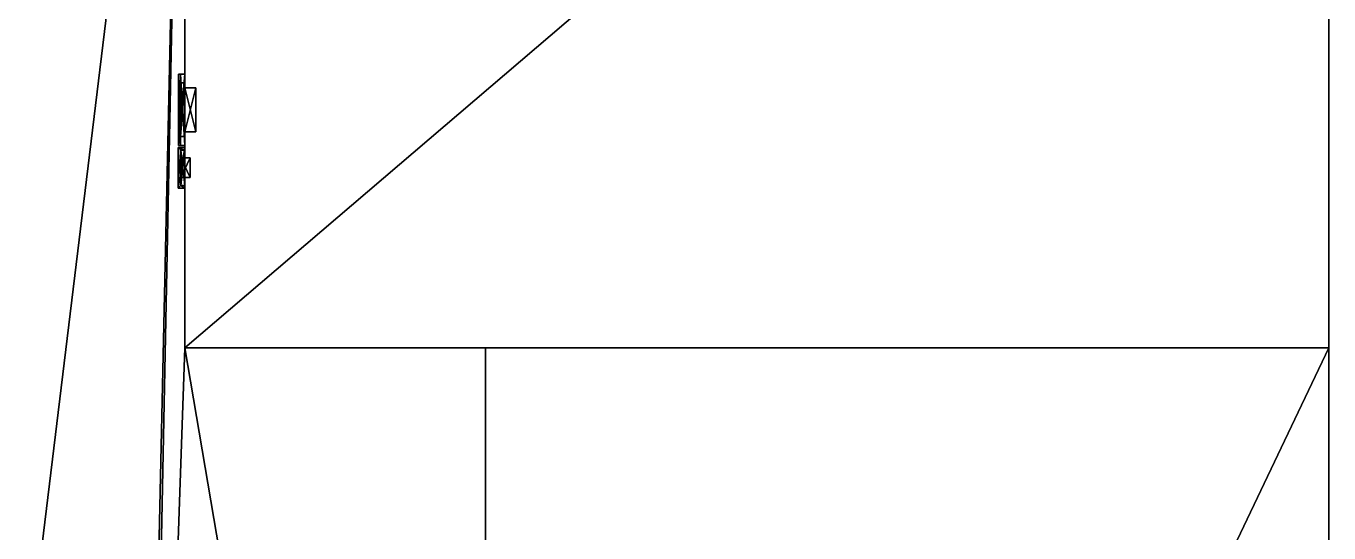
# Model space of a CAD drawing. Header units: metres. Extents: x -124 to 108, y 0 to 201.
# Drawn here: x 97.6 to 108, y 21.63 to 25.67 of the extents above; entities that cross this region are included whole.
import ezdxf

# ---------------------------------------------------------------- set-up
doc = ezdxf.new("R2010")
doc.units = ezdxf.units.M
doc.layers.get('0').update_dxf_attribs({"true_color": 0xff5454})

# ---------------------------------------------------------------- blocks, each defined once
blk = doc.blocks.new('window_iii')
for p, q in [((0, 1.156), (0, 0.06)), ((0, 1.156, 0.033), (0, 0.06, 0.033)), ((0, 1.156), (0, 1.156, 0.033)), ((0.57, 1.156, 0.033), (0, 1.156, 0.033)), ((0.57, 1.156), (0, 1.156)), ((0.57, 0.06, 0.033), (0.57, 1.156, 0.033)), ((0.57, 0.06), (0.57, 1.156)), ((0.57, 1.156), (0.57, 1.156, 0.033)), ((0.499, 1.084, 0.033), (0.071, 1.084, 0.033)), ((0.071, 1.084, 0.033), (0.071, 1.084)), ((0.499, 1.084), (0.071, 1.084)), ((0.071, 1.084, 0.033), (0.071, 0.132, 0.033)), ((0.071, 1.084), (0.071, 0.132)), ((0.109, 1.047, -0.089), (0.109, 0.645, -0.089)), ((0.109, 1.047, -0.089), (0.109, 1.047)), ((0.109, 1.047), (0.109, 0.645)), ((0.461, 1.047), (0.109, 1.047)), ((0.461, 1.047, -0.089), (0.109, 1.047, -0.089)), ((0.461, 0.645), (0.461, 1.047)), ((0.461, 1.047, -0.089), (0.461, 1.047)), ((0.461, 0.645, -0.089), (0.461, 1.047, -0.089)), ((0.499, 1.084, 0.033), (0.499, 1.084)), ((0.499, 0.132), (0.499, 1.084)), ((0.109, 0.645, -0.089), (0.109, 0.645)), ((0.109, 0.645), (0.461, 0.645)), ((0.109, 0.645, -0.089), (0.461, 0.645, -0.089)), ((0.461, 0.645, -0.089), (0.461, 0.645)), ((0.109, 0.571, -0.089), (0.109, 0.169, -0.089)), ((0.109, 0.571, -0.089), (0.109, 0.571)), ((0.109, 0.571), (0.109, 0.169)), ((0.461, 0.571), (0.109, 0.571)), ((0.461, 0.571, -0.089), (0.109, 0.571, -0.089)), ((0.461, 0.169), (0.461, 0.571)), ((0.461, 0.169, -0.089), (0.461, 0.571, -0.089)), ((0.461, 0.571, -0.089), (0.461, 0.571)), ((0.071, 0.132, 0.033), (0.499, 0.132, 0.033)), ((0.071, 0.132), (0.499, 0.132)), ((0.071, 0.132, 0.033), (0.071, 0.132)), ((0.109, 0.169, -0.089), (0.109, 0.169)), ((0.109, 0.169, -0.089), (0.461, 0.169, -0.089)), ((0.109, 0.169), (0.461, 0.169)), ((0.461, 0.169, -0.089), (0.461, 0.169)), ((0.499, 0.132, 0.033), (0.499, 0.132)), ((0, 0.06), (0, 0)), ((0, 0.06, 0.033), (0, 0, 0.051)), ((0, 0.06, 0.033), (0.57, 0.06, 0.033)), ((0, 0.06), (0.57, 0.06)), ((0, 0), (0, 0, 0.051)), ((0, 0, 0.051), (0.57, 0, 0.051)), ((0, 0), (0.57, 0)), ((0.57, 0.06, 0.033), (0.57, 0, 0.051)), ((0.57, 0.06), (0.57, 0)), ((0.57, 0), (0.57, 0, 0.051))]:
    blk.add_line(p, q)
at = {"color": 45, "true_color": 0xaa8f5f}
blk.add_line((0.499, 0.132, 0.033), (0.499, 1.084, 0.033), dxfattribs=at)
mesh = blk.add_polyface(dxfattribs=at)
corners = [(0, 0.06, 0.033), (0, 0), (0, 0, 0.051), (0, 0.06), (0, 1.156, 0.033), (0, 1.156)]
mesh.append_faces([[corners[k] for k in face] for face in [(0, 1, 2), (3, 4, 5)]], dxfattribs={"vtx0": -1, "color": 45})
mesh.append_faces([[corners[k] for k in face] for face in [(1, 0, 3)]], dxfattribs={"vtx0": -1, "vtx1": -1, "color": 45})
mesh.append_faces([[corners[k] for k in face] for face in [(3, 0, 4)]], dxfattribs={"vtx0": -1, "vtx2": -1, "color": 45})
mesh = blk.add_polyface(dxfattribs=at)
corners = [(0, 0.06, 0.033), (0.071, 0.132, 0.033), (0, 1.156, 0.033), (0.57, 0.06, 0.033), (0.499, 0.132, 0.033), (0.499, 1.084, 0.033), (0.071, 1.084, 0.033), (0.57, 1.156, 0.033)]
mesh.append_faces([[corners[k] for k in face] for face in [(0, 1, 2), (1, 3, 4), (4, 3, 5), (2, 6, 7), (6, 2, 1), (7, 5, 3)]], dxfattribs={"vtx0": -1, "vtx1": -1, "color": 45})
mesh.append_faces([[corners[k] for k in face] for face in [(1, 0, 3), (7, 6, 5)]], dxfattribs={"vtx0": -1, "vtx2": -1, "color": 45})
mesh = blk.add_polyface(dxfattribs=at)
corners = [(0, 1.156, 0.033), (0.57, 1.156), (0, 1.156), (0.57, 1.156, 0.033)]
mesh.append_faces([[corners[k] for k in face] for face in [(0, 1, 2), (1, 0, 3)]], dxfattribs={"vtx0": -1, "color": 45})
mesh = blk.add_polyface(dxfattribs=at)
corners = [(0.57, 0.06), (0.57, 0, 0.051), (0.57, 0), (0.57, 0.06, 0.033), (0.57, 1.156), (0.57, 1.156, 0.033)]
mesh.append_faces([[corners[k] for k in face] for face in [(0, 1, 2), (3, 4, 5)]], dxfattribs={"vtx0": -1, "color": 45})
mesh.append_faces([[corners[k] for k in face] for face in [(1, 0, 3)]], dxfattribs={"vtx0": -1, "vtx1": -1, "color": 45})
mesh.append_faces([[corners[k] for k in face] for face in [(3, 0, 4)]], dxfattribs={"vtx0": -1, "vtx2": -1, "color": 45})
mesh = blk.add_polyface(dxfattribs=at)
corners = [(0.499, 1.084, 0.033), (0.071, 1.084), (0.499, 1.084), (0.071, 1.084, 0.033)]
mesh.append_faces([[corners[k] for k in face] for face in [(0, 1, 2), (1, 0, 3)]], dxfattribs={"vtx0": -1, "color": 45})
at = {"color": 29, "true_color": 0x423123}
mesh = blk.add_polyface(dxfattribs=at)
corners = [(0.071, 0.132), (0.109, 0.169), (0.071, 1.084), (0.499, 0.132), (0.461, 0.169), (0.461, 0.571), (0.461, 0.645), (0.461, 1.047), (0.109, 1.047), (0.499, 1.084), (0.109, 0.571), (0.109, 0.645)]
mesh.append_faces([[corners[k] for k in face] for face in [(0, 1, 2), (1, 3, 4), (4, 3, 5), (6, 3, 7), (2, 8, 9), (8, 10, 11), (9, 7, 3), (5, 11, 10), (11, 5, 6)]], dxfattribs={"vtx0": -1, "vtx1": -1, "color": 29})
mesh.append_faces([[corners[k] for k in face] for face in [(5, 3, 6), (8, 2, 1)]], dxfattribs={"vtx0": -1, "vtx1": -1, "vtx2": -1, "color": 29})
mesh.append_faces([[corners[k] for k in face] for face in [(1, 0, 3), (8, 1, 10), (9, 8, 7)]], dxfattribs={"vtx0": -1, "vtx2": -1, "color": 29})
at = {"color": 45, "true_color": 0xaa8f5f}
mesh = blk.add_polyface(dxfattribs=at)
corners = [(0.071, 1.084), (0.071, 0.132, 0.033), (0.071, 0.132), (0.071, 1.084, 0.033)]
mesh.append_faces([[corners[k] for k in face] for face in [(0, 1, 2), (1, 0, 3)]], dxfattribs={"vtx0": -1, "color": 45})
at = {"color": 29, "true_color": 0x423123}
mesh = blk.add_polyface(dxfattribs=at)
corners = [(0.109, 1.047, -0.089), (0.109, 0.645), (0.109, 0.645, -0.089), (0.109, 1.047)]
mesh.append_faces([[corners[k] for k in face] for face in [(0, 1, 2), (1, 0, 3)]], dxfattribs={"vtx0": -1, "color": 29})
mesh = blk.add_polyface(dxfattribs=at)
corners = [(0.461, 1.047), (0.109, 1.047, -0.089), (0.461, 1.047, -0.089), (0.109, 1.047)]
mesh.append_faces([[corners[k] for k in face] for face in [(0, 1, 2), (1, 0, 3)]], dxfattribs={"vtx0": -1, "color": 29})
at = {"color": 28, "true_color": 0x130f0a}
mesh = blk.add_polyface(dxfattribs=at)
corners = [(0.461, 0.645, -0.089), (0.109, 1.047, -0.089), (0.109, 0.645, -0.089), (0.461, 1.047, -0.089)]
mesh.append_faces([[corners[k] for k in face] for face in [(0, 1, 2), (1, 0, 3)]], dxfattribs={"vtx0": -1, "color": 28})
at = {"color": 29, "true_color": 0x423123}
mesh = blk.add_polyface(dxfattribs=at)
corners = [(0.461, 1.047), (0.461, 0.645, -0.089), (0.461, 0.645), (0.461, 1.047, -0.089)]
mesh.append_faces([[corners[k] for k in face] for face in [(0, 1, 2), (1, 0, 3)]], dxfattribs={"vtx0": -1, "color": 29})
at = {"color": 45, "true_color": 0xaa8f5f}
mesh = blk.add_polyface(dxfattribs=at)
corners = [(0.499, 1.084, 0.033), (0.499, 0.132), (0.499, 0.132, 0.033), (0.499, 1.084)]
mesh.append_faces([[corners[k] for k in face] for face in [(0, 1, 2), (1, 0, 3)]], dxfattribs={"vtx0": -1, "color": 45})
at = {"color": 29, "true_color": 0x423123}
mesh = blk.add_polyface(dxfattribs=at)
corners = [(0.109, 0.645), (0.461, 0.645, -0.089), (0.109, 0.645, -0.089), (0.461, 0.645)]
mesh.append_faces([[corners[k] for k in face] for face in [(0, 1, 2), (1, 0, 3)]], dxfattribs={"vtx0": -1, "color": 29})
mesh = blk.add_polyface(dxfattribs=at)
corners = [(0.109, 0.571, -0.089), (0.109, 0.169), (0.109, 0.169, -0.089), (0.109, 0.571)]
mesh.append_faces([[corners[k] for k in face] for face in [(0, 1, 2), (1, 0, 3)]], dxfattribs={"vtx0": -1, "color": 29})
mesh = blk.add_polyface(dxfattribs=at)
corners = [(0.461, 0.571), (0.109, 0.571, -0.089), (0.461, 0.571, -0.089), (0.109, 0.571)]
mesh.append_faces([[corners[k] for k in face] for face in [(0, 1, 2), (1, 0, 3)]], dxfattribs={"vtx0": -1, "color": 29})
at = {"color": 28, "true_color": 0x130f0a}
mesh = blk.add_polyface(dxfattribs=at)
corners = [(0.461, 0.169, -0.089), (0.109, 0.571, -0.089), (0.109, 0.169, -0.089), (0.461, 0.571, -0.089)]
mesh.append_faces([[corners[k] for k in face] for face in [(0, 1, 2), (1, 0, 3)]], dxfattribs={"vtx0": -1, "color": 28})
at = {"color": 29, "true_color": 0x423123}
mesh = blk.add_polyface(dxfattribs=at)
corners = [(0.461, 0.571), (0.461, 0.169, -0.089), (0.461, 0.169), (0.461, 0.571, -0.089)]
mesh.append_faces([[corners[k] for k in face] for face in [(0, 1, 2), (1, 0, 3)]], dxfattribs={"vtx0": -1, "color": 29})
at = {"color": 45, "true_color": 0xaa8f5f}
mesh = blk.add_polyface(dxfattribs=at)
corners = [(0.071, 0.132, 0.033), (0.499, 0.132), (0.071, 0.132), (0.499, 0.132, 0.033)]
mesh.append_faces([[corners[k] for k in face] for face in [(0, 1, 2), (1, 0, 3)]], dxfattribs={"vtx0": -1, "color": 45})
at = {"color": 29, "true_color": 0x423123}
mesh = blk.add_polyface(dxfattribs=at)
corners = [(0.109, 0.169), (0.461, 0.169, -0.089), (0.109, 0.169, -0.089), (0.461, 0.169)]
mesh.append_faces([[corners[k] for k in face] for face in [(0, 1, 2), (1, 0, 3)]], dxfattribs={"vtx0": -1, "color": 29})
at = {"color": 45, "true_color": 0xaa8f5f}
mesh = blk.add_polyface(dxfattribs=at)
corners = [(0.57, 0), (0, 0.06), (0, 0), (0.57, 0.06)]
mesh.append_faces([[corners[k] for k in face] for face in [(0, 1, 2), (1, 0, 3)]], dxfattribs={"vtx0": -1, "color": 45})
mesh = blk.add_polyface(dxfattribs=at)
corners = [(0.57, 0, 0.051), (0, 0.06, 0.033), (0, 0, 0.051), (0.57, 0.06, 0.033)]
mesh.append_faces([[corners[k] for k in face] for face in [(0, 1, 2), (1, 0, 3)]], dxfattribs={"vtx0": -1, "color": 45})
mesh = blk.add_polyface(dxfattribs=at)
corners = [(0.57, 0, 0.051), (0, 0), (0.57, 0), (0, 0, 0.051)]
mesh.append_faces([[corners[k] for k in face] for face in [(0, 1, 2), (1, 0, 3)]], dxfattribs={"vtx0": -1, "color": 45})
blk = doc.blocks.new('window_ii')
for p, q in [((0.021, 0.527), (0.021, 0.07)), ((0.021, 0.527, 0.032), (0.021, 0.07, 0.032)), ((0.021, 0.527), (0.021, 0.527, 0.032)), ((0.303, 0.527), (0.021, 0.527)), ((0.303, 0.527, 0.032), (0.021, 0.527, 0.032)), ((0.303, 0.07), (0.303, 0.527)), ((0.303, 0.527), (0.303, 0.527, 0.032)), ((0.303, 0.07, 0.032), (0.303, 0.527, 0.032)), ((0.241, 0.465, -0.044), (0.083, 0.465, -0.044)), ((0.241, 0.465, 0.032), (0.083, 0.465, 0.032)), ((0.083, 0.465, -0.044), (0.083, 0.465, 0.032)), ((0.083, 0.465, -0.044), (0.083, 0.132, -0.044)), ((0.083, 0.465, 0.032), (0.083, 0.132, 0.032)), ((0.241, 0.465, -0.044), (0.241, 0.465, 0.032)), ((0.241, 0.132, -0.044), (0.241, 0.465, -0.044)), ((0.241, 0.132, 0.032), (0.241, 0.465, 0.032)), ((0.083, 0.132, -0.044), (0.241, 0.132, -0.044)), ((0.083, 0.132, -0.044), (0.083, 0.132, 0.032)), ((0.083, 0.132, 0.032), (0.241, 0.132, 0.032)), ((0.241, 0.132, -0.044), (0.241, 0.132, 0.032)), ((0, 0.07), (0, 0.07, 0.052)), ((0, 0.07, 0.052), (0.324, 0.07, 0.052)), ((0.021, 0.07), (0, 0.07)), ((0, 0.07), (0, 0)), ((0, 0.07, 0.052), (0, 0, 0.052)), ((0, 0), (0, 0, 0.052)), ((0, 0, 0.052), (0.324, 0, 0.052)), ((0, 0), (0.324, 0)), ((0.021, 0.07), (0.303, 0.07)), ((0.021, 0.07, 0.032), (0.303, 0.07, 0.032)), ((0.021, 0.07), (0.021, 0.07, 0.032)), ((0.303, 0.07), (0.303, 0.07, 0.032)), ((0.303, 0.07), (0.324, 0.07)), ((0.324, 0.07), (0.324, 0.07, 0.052)), ((0.324, 0.07, 0.052), (0.324, 0, 0.052)), ((0.324, 0.07), (0.324, 0)), ((0.324, 0), (0.324, 0, 0.052))]:
    blk.add_line(p, q)
at = {"color": 45, "true_color": 0xaa8f5f}
mesh = blk.add_polyface(dxfattribs=at)
corners = [(0.021, 0.527, 0.032), (0.021, 0.07), (0.021, 0.07, 0.032), (0.021, 0.527)]
mesh.append_faces([[corners[k] for k in face] for face in [(0, 1, 2), (1, 0, 3)]], dxfattribs={"vtx0": -1, "color": 45})
mesh = blk.add_polyface(dxfattribs=at)
corners = [(0.021, 0.527, 0.032), (0.303, 0.527), (0.021, 0.527), (0.303, 0.527, 0.032)]
mesh.append_faces([[corners[k] for k in face] for face in [(0, 1, 2), (1, 0, 3)]], dxfattribs={"vtx0": -1, "color": 45})
mesh = blk.add_polyface(dxfattribs=at)
corners = [(0.021, 0.07, 0.032), (0.083, 0.132, 0.032), (0.021, 0.527, 0.032), (0.303, 0.07, 0.032), (0.241, 0.132, 0.032), (0.241, 0.465, 0.032), (0.083, 0.465, 0.032), (0.303, 0.527, 0.032)]
mesh.append_faces([[corners[k] for k in face] for face in [(0, 1, 2), (1, 3, 4), (4, 3, 5), (2, 6, 7), (6, 2, 1), (7, 5, 3)]], dxfattribs={"vtx0": -1, "vtx1": -1, "color": 45})
mesh.append_faces([[corners[k] for k in face] for face in [(1, 0, 3), (7, 6, 5)]], dxfattribs={"vtx0": -1, "vtx2": -1, "color": 45})
mesh = blk.add_polyface(dxfattribs=at)
corners = [(0.303, 0.527), (0.303, 0.07, 0.032), (0.303, 0.07), (0.303, 0.527, 0.032)]
mesh.append_faces([[corners[k] for k in face] for face in [(0, 1, 2), (1, 0, 3)]], dxfattribs={"vtx0": -1, "color": 45})
mesh = blk.add_polyface(dxfattribs=at)
corners = [(0.241, 0.465, 0.032), (0.083, 0.465, -0.044), (0.241, 0.465, -0.044), (0.083, 0.465, 0.032)]
mesh.append_faces([[corners[k] for k in face] for face in [(0, 1, 2), (1, 0, 3)]], dxfattribs={"vtx0": -1, "color": 45})
mesh = blk.add_polyface(dxfattribs=at)
corners = [(0.083, 0.465, -0.044), (0.083, 0.132, 0.032), (0.083, 0.132, -0.044), (0.083, 0.465, 0.032)]
mesh.append_faces([[corners[k] for k in face] for face in [(0, 1, 2), (1, 0, 3)]], dxfattribs={"vtx0": -1, "color": 45})
at = {"color": 28, "true_color": 0x130f0a}
mesh = blk.add_polyface(dxfattribs=at)
corners = [(0.241, 0.132, -0.044), (0.083, 0.465, -0.044), (0.083, 0.132, -0.044), (0.241, 0.465, -0.044)]
mesh.append_faces([[corners[k] for k in face] for face in [(0, 1, 2), (1, 0, 3)]], dxfattribs={"vtx0": -1, "color": 28})
at = {"color": 45, "true_color": 0xaa8f5f}
mesh = blk.add_polyface(dxfattribs=at)
corners = [(0.241, 0.465, 0.032), (0.241, 0.132, -0.044), (0.241, 0.132, 0.032), (0.241, 0.465, -0.044)]
mesh.append_faces([[corners[k] for k in face] for face in [(0, 1, 2), (1, 0, 3)]], dxfattribs={"vtx0": -1, "color": 45})
mesh = blk.add_polyface(dxfattribs=at)
corners = [(0.083, 0.132, 0.032), (0.241, 0.132, -0.044), (0.083, 0.132, -0.044), (0.241, 0.132, 0.032)]
mesh.append_faces([[corners[k] for k in face] for face in [(0, 1, 2), (1, 0, 3)]], dxfattribs={"vtx0": -1, "color": 45})
mesh = blk.add_polyface(dxfattribs=at)
corners = [(0, 0.07, 0.052), (0.021, 0.07), (0, 0.07), (0.021, 0.07, 0.032), (0.303, 0.07, 0.032), (0.324, 0.07), (0.303, 0.07), (0.324, 0.07, 0.052)]
mesh.append_faces([[corners[k] for k in face] for face in [(0, 1, 2), (4, 5, 6)]], dxfattribs={"vtx0": -1, "color": 45})
mesh.append_faces([[corners[k] for k in face] for face in [(1, 0, 3), (3, 0, 4), (5, 4, 7), (7, 4, 0)]], dxfattribs={"vtx0": -1, "vtx1": -1, "color": 45})
mesh = blk.add_polyface(dxfattribs=at)
corners = [(0, 0.07, 0.052), (0, 0), (0, 0, 0.052), (0, 0.07)]
mesh.append_faces([[corners[k] for k in face] for face in [(0, 1, 2), (1, 0, 3)]], dxfattribs={"vtx0": -1, "color": 45})
mesh = blk.add_polyface(dxfattribs=at)
corners = [(0.324, 0, 0.052), (0, 0.07, 0.052), (0, 0, 0.052), (0.324, 0.07, 0.052)]
mesh.append_faces([[corners[k] for k in face] for face in [(0, 1, 2), (1, 0, 3)]], dxfattribs={"vtx0": -1, "color": 45})
mesh = blk.add_polyface(dxfattribs=at)
corners = [(0.324, 0), (0, 0.07), (0, 0), (0.021, 0.07), (0.303, 0.07), (0.324, 0.07)]
mesh.append_faces([[corners[k] for k in face] for face in [(0, 1, 2), (4, 0, 5)]], dxfattribs={"vtx0": -1, "color": 45})
mesh.append_faces([[corners[k] for k in face] for face in [(1, 0, 3), (3, 0, 4)]], dxfattribs={"vtx0": -1, "vtx1": -1, "color": 45})
mesh = blk.add_polyface(dxfattribs=at)
corners = [(0.324, 0, 0.052), (0, 0), (0.324, 0), (0, 0, 0.052)]
mesh.append_faces([[corners[k] for k in face] for face in [(0, 1, 2), (1, 0, 3)]], dxfattribs={"vtx0": -1, "color": 45})
mesh = blk.add_polyface(dxfattribs=at)
corners = [(0.303, 0.07, 0.032), (0.021, 0.07), (0.303, 0.07), (0.021, 0.07, 0.032)]
mesh.append_faces([[corners[k] for k in face] for face in [(0, 1, 2), (1, 0, 3)]], dxfattribs={"vtx0": -1, "color": 45})
mesh = blk.add_polyface(dxfattribs=at)
corners = [(0.324, 0.07), (0.324, 0, 0.052), (0.324, 0), (0.324, 0.07, 0.052)]
mesh.append_faces([[corners[k] for k in face] for face in [(0, 1, 2), (1, 0, 3)]], dxfattribs={"vtx0": -1, "color": 45})
blk = doc.blocks.new('Component_1')
for p, q in [((98.864, 30.909, 13.656), (98.864, 23.105, 13.656)), ((98.864, 30.909), (98.864, 23.105)), ((108.003, 23.105, 13.656), (108.003, 30.909, 13.656)), ((98.864, 23.105, 13.656), (108.003, 23.105, 13.656)), ((98.864, 23.105, 9.642), (98.864, 23.105, 13.656)), ((98.864, 23.105), (98.864, 23.105, 9.642)), ((98.864, 23.105, 9.642), (101.266, 23.105, 9.642)), ((98.864, 23.105), (101.266, 23.105)), ((101.266, 23.105, 9.642), (101.266, 8.974, 9.642)), ((101.266, 23.105, 9.642), (108.003, 23.105, 9.642)), ((101.266, 23.105), (101.266, 8.974)), ((101.266, 23.105), (101.266, 23.105, 9.642)), ((108.003, 8.974, 9.642), (108.003, 23.105, 9.642)), ((108.003, 23.105, 9.642), (108.003, 23.105, 13.656))]:
    blk.add_line(p, q)
at = {"extrusion": (-1, 0, 0)}
for name, p in [('window_iii', (-25.29, 10.809, -98.864)), ('window_ii', (-24.704, 8.476, -98.864))]:
    blk.add_blockref(name, p, dxfattribs=at)
mesh = blk.add_polyface()
corners = [(98.864, 30.909), (89.725, 8.974), (87.548, 30.909), (96.817, 14.094), (98.496, 14.094), (98.496, 12.414), (96.817, 12.414), (101.266, 8.974), (98.864, 23.105), (101.266, 23.105), (-20.488, 200.884), (-36.244, 166.56), (-36.244, 200.884), (-62.798, 120.046), (-62.798, 166.56), (-62.798, 96.837), (-62.798, 69.072), (28.083, 69.072), (-20.488, 166.56), (4.432, 132.3), (4.432, 166.56), (28.083, 132.3), (28.083, 88.431), (52.935, 88.431), (28.083, 66.461), (35.931, 66.461), (35.931, 59.93), (58.512, 70.266), (71.214, 59.93), (58.512, 82.925), (78.994, 70.266), (71.214, 47.173), (86.711, 98.936), (52.935, 98.936), (78.994, 82.925), (35.931, 45.542), (35.931, 47.173), (35.931, 32.385), (35.931, 12.9), (56.228, 30.62), (71.014, 30.62), (71.014, 7.874), (89.725, 7.874), (86.711, 60.802), (87.548, 60.802), (29.124, 8.345), (29.124, 12.9), (56.228, 8.345), (30.864, 32.385), (30.864, 45.542), (-93.476, 160.296), (-109.828, 96.837), (-109.828, 160.296), (-93.476, 120.046)]
mesh.append_faces([[corners[k] for k in face] for face in [(7, 8, 9), (10, 11, 12), (11, 13, 14), (19, 18, 20), (32, 23, 33), (31, 35, 36), (2, 43, 44), (38, 45, 46), (35, 48, 49), (50, 51, 52)]], dxfattribs={"vtx0": -1})
mesh.append_faces([[corners[k] for k in face] for face in [(0, 1, 2), (3, 0, 4), (4, 0, 5), (1, 6, 7), (6, 1, 3), (8, 5, 0), (15, 11, 16), (16, 11, 17), (18, 11, 10), (17, 23, 24), (24, 23, 25), (25, 23, 26), (26, 27, 28), (27, 23, 29), (28, 30, 31), (29, 32, 34), (34, 32, 30), (37, 31, 38), (39, 31, 40), (40, 31, 41), (41, 31, 42), (43, 30, 32), (42, 2, 1), (45, 38, 47), (47, 38, 39), (48, 35, 37), (51, 53, 15)]], dxfattribs={"vtx0": -1, "vtx1": -1})
mesh.append_faces([[corners[k] for k in face] for face in [(1, 0, 3), (7, 5, 8), (13, 11, 15), (17, 11, 18), (17, 18, 19), (26, 23, 27), (23, 32, 29), (35, 31, 37), (38, 31, 39), (42, 31, 30), (42, 30, 2), (2, 30, 43)]], dxfattribs={"vtx0": -1, "vtx1": -1, "vtx2": -1})
mesh.append_faces([[corners[k] for k in face] for face in [(7, 6, 5), (17, 19, 21), (17, 21, 22), (17, 22, 23), (28, 27, 30), (51, 50, 53), (15, 53, 13)]], dxfattribs={"vtx0": -1, "vtx2": -1})
mesh = blk.add_polyface()
corners = [(108.003, 30.909, 13.656), (98.864, 23.105, 13.656), (98.864, 30.909, 13.656), (108.003, 23.105, 13.656)]
mesh.append_faces([[corners[k] for k in face] for face in [(0, 1, 2), (1, 0, 3)]], dxfattribs={"vtx0": -1})
mesh = blk.add_polyface()
corners = [(98.864, 29.299, 11.042), (98.864, 29.278, 11.499), (98.864, 29.278, 11.042), (98.864, 29.323, 7.485), (98.864, 28.975, 10.972), (98.864, 28.753, 7.485), (98.864, 29.299, 10.972), (98.864, 28.753, 6.329), (98.864, 28.778, 2.834), (98.864, 29.323, 6.329), (98.864, 28.778, 1.678), (98.864, 28.778, 1.739), (98.864, 29.347, 2.834), (98.864, 29.323, 6.389), (98.864, 23.105), (98.864, 23.105, 9.642), (98.864, 30.909), (98.864, 24.38, 8.476), (98.864, 23.105, 13.656), (98.864, 24.704, 8.476), (98.864, 24.704, 8.546), (98.864, 24.72, 10.809), (98.864, 25.29, 10.809), (98.864, 25.29, 10.869), (98.864, 25.29, 11.964), (98.864, 26.892, 9.851), (98.864, 27.216, 9.851), (98.864, 27.216, 9.921), (98.864, 29.347, 1.678), (98.864, 29.347, 1.739), (98.864, 24.72, 11.964), (98.864, 30.909, 13.656), (98.864, 24.401, 9.003), (98.864, 24.38, 8.546), (98.864, 24.401, 8.546), (98.864, 24.683, 9.003), (98.864, 24.72, 10.869), (98.864, 26.912, 10.378), (98.864, 26.892, 9.921), (98.864, 26.912, 9.921), (98.864, 27.195, 10.378), (98.864, 28.996, 11.499), (98.864, 28.753, 6.389), (98.864, 28.975, 11.042), (98.864, 28.996, 11.042), (98.864, 30.909, 7.644), (98.864, 24.683, 8.546), (98.864, 27.195, 9.921)]
mesh.append_faces([[corners[k] for k in face] for face in [(0, 1, 2), (8, 10, 11), (32, 33, 34), (30, 21, 36), (37, 38, 39), (5, 7, 42), (41, 43, 44), (31, 16, 45), (20, 35, 46), (27, 40, 47)]], dxfattribs={"vtx0": -1})
mesh.append_faces([[corners[k] for k in face] for face in [(3, 4, 5), (4, 3, 6), (6, 3, 0), (7, 8, 9), (9, 12, 13), (13, 12, 3), (14, 10, 15), (15, 17, 18), (17, 10, 19), (19, 10, 20), (21, 10, 22), (22, 10, 23), (23, 10, 24), (25, 10, 26), (26, 10, 27), (10, 16, 28), (28, 16, 29), (29, 16, 12), (18, 30, 31), (33, 18, 17), (38, 24, 25), (43, 5, 4)]], dxfattribs={"vtx0": -1, "vtx1": -1})
mesh.append_faces([[corners[k] for k in face] for face in [(8, 7, 10), (15, 10, 17), (20, 10, 21), (24, 10, 25), (27, 10, 7), (30, 18, 32), (32, 18, 33), (30, 35, 20), (30, 20, 21), (31, 24, 37), (37, 24, 38), (31, 40, 27), (31, 27, 41), (41, 27, 5), (5, 27, 7), (41, 5, 43), (31, 1, 0), (31, 0, 3), (31, 3, 12), (31, 12, 16)]], dxfattribs={"vtx0": -1, "vtx1": -1, "vtx2": -1})
mesh.append_faces([[corners[k] for k in face] for face in [(9, 8, 12), (10, 14, 16), (30, 32, 35), (31, 30, 24), (31, 37, 40), (31, 41, 1)]], dxfattribs={"vtx0": -1, "vtx2": -1})
mesh = blk.add_polyface()
corners = [(98.864, 23.105, 13.656), (101.266, 23.105, 9.642), (98.864, 23.105, 9.642), (108.003, 23.105, 9.642), (108.003, 23.105, 13.656)]
mesh.append_faces([[corners[k] for k in face] for face in [(0, 1, 2), (3, 0, 4)]], dxfattribs={"vtx0": -1})
mesh.append_faces([[corners[k] for k in face] for face in [(1, 0, 3)]], dxfattribs={"vtx0": -1, "vtx1": -1})
mesh = blk.add_polyface()
corners = [(98.864, 23.105, 9.642), (101.266, 23.105), (98.864, 23.105), (101.266, 23.105, 9.642)]
mesh.append_faces([[corners[k] for k in face] for face in [(0, 1, 2), (1, 0, 3)]], dxfattribs={"vtx0": -1})
mesh = blk.add_polyface()
corners = [(108.003, 23.105, 9.642), (101.266, 8.974, 9.642), (101.266, 23.105, 9.642), (108.003, 8.974, 9.642)]
mesh.append_faces([[corners[k] for k in face] for face in [(0, 1, 2), (1, 0, 3)]], dxfattribs={"vtx0": -1})
mesh = blk.add_polyface()
corners = [(101.266, 12.211, 2.038), (101.266, 11.653, 5.938), (101.266, 11.434, 2.038), (101.266, 12.201, 5.938), (101.266, 12.201, 6.824), (101.266, 12.211), (101.266, 12.722, 1.124), (101.266, 12.211, 1.962), (101.266, 18.616), (101.266, 12.868, 1.124), (101.266, 12.959, 1.124), (101.266, 12.868, 2.078), (101.266, 13.105, 1.124), (101.266, 13.105, 2.078), (101.266, 17.561, 1.215), (101.266, 14.864, 5.962), (101.266, 15.412, 5.962), (101.266, 15.412, 6.848), (101.266, 17.707, 1.215), (101.266, 17.798, 1.215), (101.266, 17.707, 2.169), (101.266, 17.944, 1.215), (101.266, 17.944, 2.169), (101.266, 19.589), (101.266, 19.589, 2.293), (101.266, 20.561, 2.293), (101.266, 19.627, 5.998), (101.266, 20.175, 5.998), (101.266, 20.175, 6.884), (101.266, 23.105), (101.266, 20.561), (101.266, 11.434), (101.266, 8.974, 8.514), (101.266, 8.974), (101.266, 8.974, 9.642), (101.266, 11.653, 6.824), (101.266, 23.105, 9.642), (101.266, 11.434, 1.962), (101.266, 14.864, 6.848), (101.266, 12.722, 2.078), (101.266, 12.959, 2.078), (101.266, 19.627, 6.884), (101.266, 17.561, 2.169), (101.266, 17.798, 2.169), (101.266, 18.616, 2.293)]
mesh.append_faces([[corners[k] for k in face] for face in [(23, 24, 23), (29, 25, 30), (31, 32, 33), (2, 31, 37)]], dxfattribs={"vtx0": -1})
mesh.append_faces([[corners[k] for k in face] for face in [(0, 1, 2), (1, 0, 3), (3, 0, 4), (5, 6, 7), (7, 6, 0), (6, 8, 9), (9, 10, 11), (10, 8, 12), (12, 8, 13), (15, 14, 16), (16, 14, 17), (14, 8, 18), (18, 19, 20), (19, 8, 21), (21, 8, 22), (25, 26, 24), (26, 25, 27), (27, 25, 28), (32, 31, 34), (34, 35, 36), (35, 2, 1), (39, 0, 6), (40, 11, 10), (38, 13, 15), (42, 17, 14), (43, 20, 19), (44, 22, 8), (24, 24, 23), (41, 24, 26), (36, 25, 29)]], dxfattribs={"vtx0": -1, "vtx1": -1})
mesh.append_faces([[corners[k] for k in face] for face in [(9, 8, 10), (13, 8, 14), (13, 14, 15), (18, 8, 19), (34, 31, 2), (34, 2, 35), (36, 4, 38), (38, 4, 0), (38, 0, 39), (38, 11, 40), (36, 17, 41), (41, 17, 42), (41, 20, 43), (41, 22, 44), (41, 24, 24), (36, 28, 25)]], dxfattribs={"vtx0": -1, "vtx1": -1, "vtx2": -1})
mesh.append_faces([[corners[k] for k in face] for face in [(6, 5, 8), (36, 35, 4), (38, 39, 11), (38, 40, 13), (36, 38, 17), (41, 42, 20), (41, 43, 22), (41, 44, 24), (36, 41, 28)]], dxfattribs={"vtx0": -1, "vtx2": -1})

msp = doc.modelspace()

# ---------------------------------------------------------------- block references
msp.add_blockref('Component_1', (0, 0))

doc.saveas('drawing.dxf')
